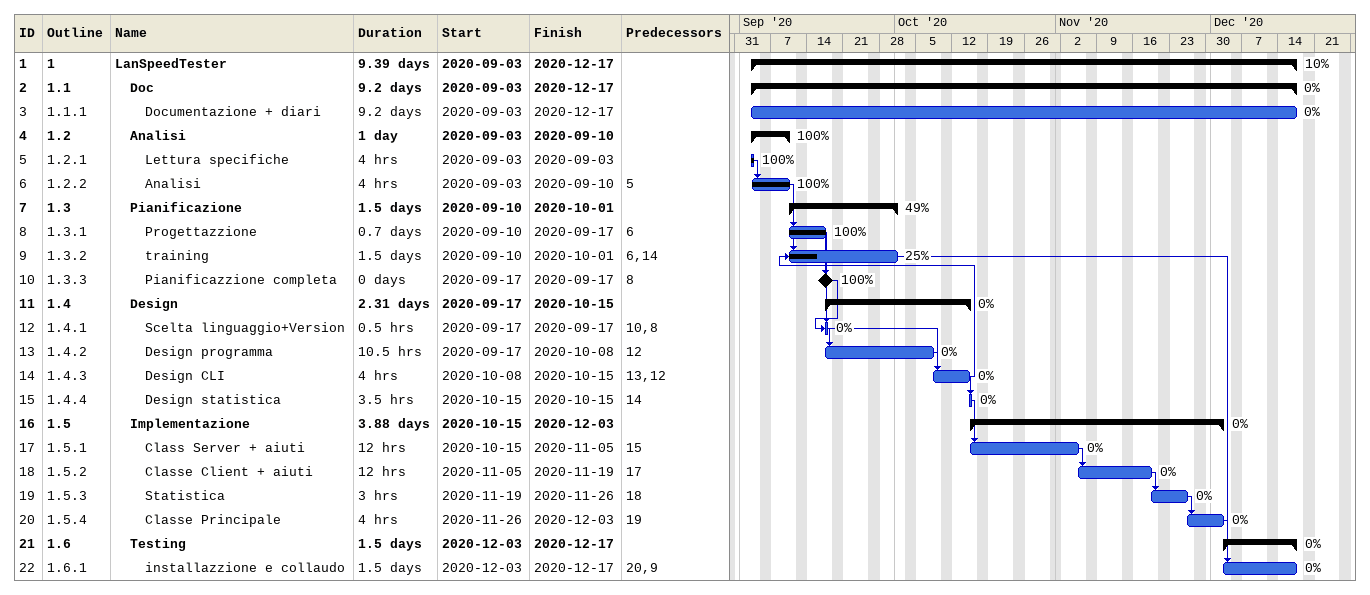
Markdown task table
| ID | WBS | Task | Duration | Start | Finish | Predecessors | % complete |
|---|---|---|---|---|---|---|---|
| 1 | 1 | **LanSpeedTester** | 9.39d | 2020-09-03 | 2020-12-17 |  | 10 |
| 2 | 1.1 | **Doc** | 9.2d | 2020-09-03 | 2020-12-17 |  | 0 |
| 3 | 1.1.1 | Documentazione + diari | 9.2d | 2020-09-03 | 2020-12-17 |  | 0 |
| 4 | 1.2 | **Analisi** | 1d | 2020-09-03 | 2020-09-10 |  | 100 |
| 5 | 1.2.1 | Lettura specifiche | 4h | 2020-09-03 | 2020-09-03 |  | 100 |
| 6 | 1.2.2 | Analisi | 4h | 2020-09-03 | 2020-09-10 | 5 | 100 |
| 7 | 1.3 | **Pianificazione** | 1.5d | 2020-09-10 | 2020-10-01 |  | 49 |
| 8 | 1.3.1 | Progettazzione | 0.7d | 2020-09-10 | 2020-09-17 | 6 | 100 |
| 9 | 1.3.2 | training | 1.5d | 2020-09-10 | 2020-10-01 | 6, 14 | 25 |
| 10 | 1.3.3 | Pianificazzione completa | 0d | 2020-09-17 | 2020-09-17 | 8 | 100 |
| 11 | 1.4 | **Design** | 2.31d | 2020-09-17 | 2020-10-15 |  | 0 |
| 12 | 1.4.1 | Scelta linguaggio+Version | 0.5h | 2020-09-17 | 2020-09-17 | 10, 8 | 0 |
| 13 | 1.4.2 | Design programma | 10.5h | 2020-09-17 | 2020-10-08 | 12 | 0 |
| 14 | 1.4.3 | Design CLI | 4h | 2020-10-08 | 2020-10-15 | 13, 12 | 0 |
| 15 | 1.4.4 | Design statistica | 3.5h | 2020-10-15 | 2020-10-15 | 14 | 0 |
| 16 | 1.5 | **Implementazione** | 3.88d | 2020-10-15 | 2020-12-03 |  | 0 |
| 17 | 1.5.1 | Class Server + aiuti | 12h | 2020-10-15 | 2020-11-05 | 15 | 0 |
| 18 | 1.5.2 | Classe Client + aiuti | 12h | 2020-11-05 | 2020-11-19 | 17 | 0 |
| 19 | 1.5.3 | Statistica | 3h | 2020-11-19 | 2020-11-26 | 18 | 0 |
| 20 | 1.5.4 | Classe Principale | 4h | 2020-11-26 | 2020-12-03 | 19 | 0 |
| 21 | 1.6 | **Testing** | 1.5d | 2020-12-03 | 2020-12-17 |  | 0 |
| 22 | 1.6.1 | installazzione e collaudo | 1.5d | 2020-12-03 | 2020-12-17 | 20, 9 | 0 |
